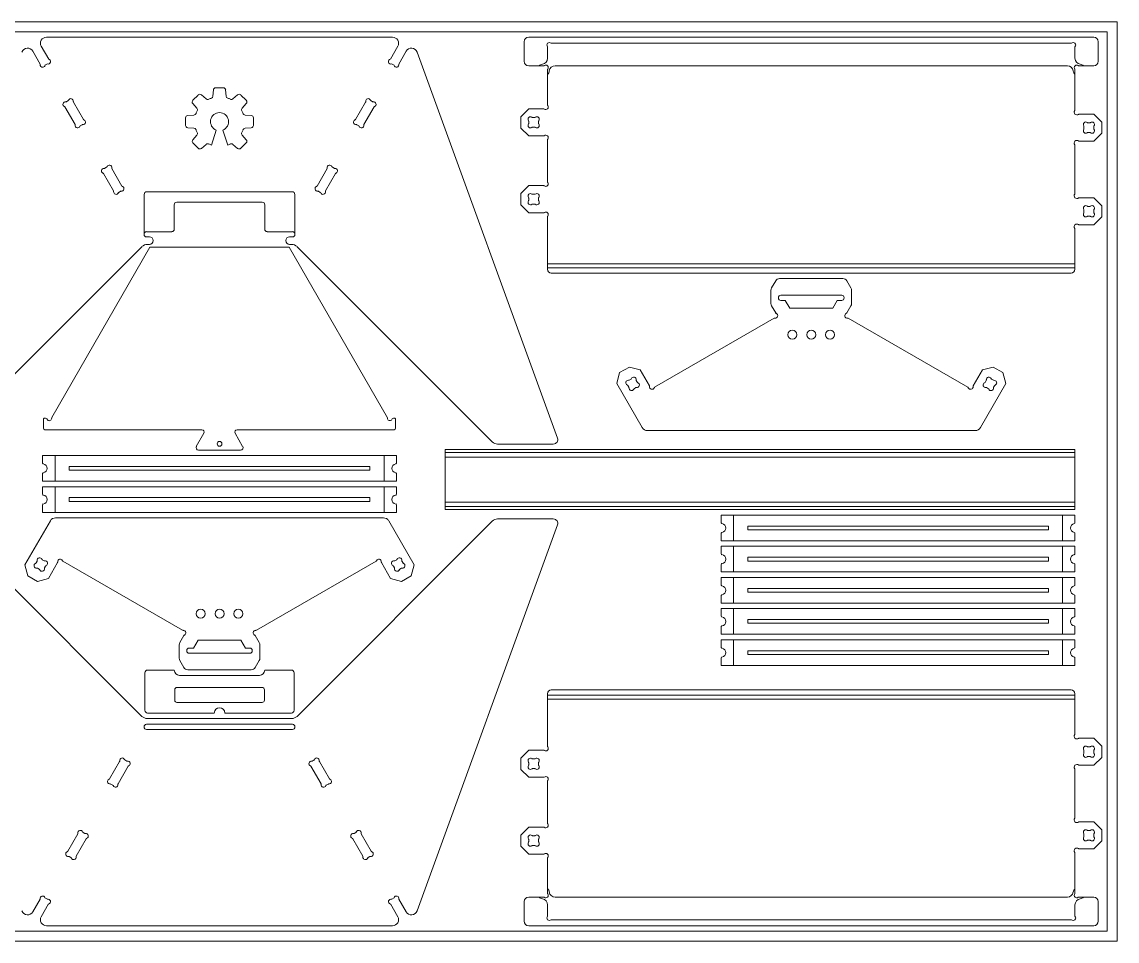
# Paper-space layout 'profile_outside' of a CAD drawing. Header units: millimetres. Extents: x -3 to 2437, y -2 to 1218.
# Drawn here: x 983 to 2437, y -2 to 1218 of the extents above; entities that cross this region are included whole.
import ezdxf

# ---------------------------------------------------------------- set-up
doc = ezdxf.new("R2010")
doc.units = ezdxf.units.MM

psp = doc.layouts.new('profile_outside')

# ---------------------------------------------------------------- linework, layer by layer
at = {"color": 7, "linetype": 'Continuous', "lineweight": 15}
for p, q in [((2436.7, 1218.3), (-3.3, 1218.3)), ((2436.7, -1.7), (2436.7, 1218.3)), ((2423.7, 1205.3), (9.7, 1205.3)), ((1475.1, 1198), (1015.8, 1198)), ((1649.8, 1192), (1649.8, 1166)), ((2405.8, 1198), (1655.8, 1198)), ((2411.8, 1166), (2411.8, 1192)), ((2423.7, 11.3), (2423.7, 1205.3)), ((1007.5, 1162.4), (997.7, 1179.5)), ((1008.9, 1186), (1018.8, 1168.9)), ((1472.2, 1168.9), (1482, 1186)), ((1493.3, 1179.5), (1483.4, 1162.4)), ((1694.2, 666), (1507.7, 1178.2)), ((1680.8, 1185.3), (1680.8, 1170.1)), ((2376.2, 1190), (1685.5, 1190)), ((2380.8, 1170.1), (2380.8, 1185.3)), ((1017.1, 1162.6), (1013.8, 1160.7)), ((1477.1, 1160.7), (1473.9, 1162.6)), ((1655.8, 1160), (1669.5, 1160)), ((1675.8, 1160), (1669.5, 1160)), ((1680.8, 1148.7), (1680.8, 1154.9)), ((1680.8, 1148.7), (1680.8, 1108.1)), ((1691, 1160), (2370.7, 1160)), ((2380.8, 1154.9), (2380.8, 1148.7)), ((2380.8, 1101.8), (2380.8, 1148.7)), ((2392.2, 1160), (2385.9, 1160)), ((2392.2, 1160), (2405.8, 1160)), ((1217.2, 1121.3), (1210.1, 1114.3)), ((1227.6, 1116.2), (1221.5, 1121.5)), ((1237.3, 1128), (1236.7, 1119.9)), ((1250.5, 1131), (1240.5, 1131)), ((1254.2, 1119.9), (1253.6, 1128)), ((1269.4, 1121.5), (1263.3, 1116.2)), ((1280.8, 1114.3), (1273.8, 1121.3)), ((1040.4, 1105.5), (1053.8, 1082.2)), ((1044.7, 1113.8), (1042.2, 1112.4)), ((1065, 1088.7), (1051.6, 1112)), ((1210, 1109.9), (1215.3, 1103.8)), ((1275.6, 1103.8), (1281, 1109.9)), ((1439.3, 1112), (1425.9, 1088.7)), ((1437.2, 1082.2), (1450.6, 1105.5)), ((1448.7, 1112.4), (1446.3, 1113.8)), ((1200.5, 1091), (1200.5, 1081)), ((1211.5, 1094.7), (1203.4, 1094.1)), ((1287.5, 1094.1), (1279.4, 1094.7)), ((1290.5, 1081), (1290.5, 1091)), ((1655.8, 1103), (1645.3, 1092.4)), ((1645.3, 1092.4), (1645.3, 1077.5)), ((1675.8, 1103), (1655.8, 1103)), ((1663.8, 1091.5), (1660.9, 1091.5)), ((2405.8, 1096), (2386.7, 1096)), ((2416.4, 1085.4), (2405.8, 1096)), ((1060.7, 1080.4), (1063.2, 1081.8)), ((1203.4, 1077.8), (1211.5, 1077.2)), ((1279.4, 1077.2), (1287.5, 1077.8)), ((1427.8, 1081.8), (1430.2, 1080.4)), ((1645.3, 1077.5), (1655.8, 1067)), ((1655.8, 1086.4), (1655.8, 1083.6)), ((1660.9, 1078.5), (1663.8, 1078.5)), ((1668.8, 1083.6), (1668.8, 1086.4)), ((2392.8, 1079.4), (2392.8, 1076.6)), ((2400.8, 1084.5), (2397.9, 1084.5)), ((2405.8, 1076.6), (2405.8, 1079.4)), ((2416.4, 1070.5), (2416.4, 1085.4)), ((1215.3, 1068.2), (1210, 1062)), ((1234.7, 1054.8), (1241.2, 1074.8)), ((1249.8, 1074.8), (1256.3, 1054.8)), ((1281, 1062), (1275.6, 1068.2)), ((1655.8, 1067), (1675.8, 1067)), ((1680.8, 1061.9), (1680.8, 1006.1)), ((2397.9, 1071.5), (2400.8, 1071.5)), ((2405.8, 1060), (2416.4, 1070.5)), ((1210.1, 1057.7), (1217.2, 1050.6)), ((1221.5, 1050.5), (1227.6, 1055.8)), ((1263.3, 1055.8), (1269.4, 1050.5)), ((1273.8, 1050.6), (1280.8, 1057.7)), ((2380.8, 990.8), (2380.8, 1054.1)), ((2386.7, 1060), (2405.8, 1060)), ((1095.7, 1025.5), (1093.2, 1024.1)), ((1116, 1000.4), (1102.6, 1023.6)), ((1388.3, 1023.6), (1374.9, 1000.4)), ((1397.7, 1024.1), (1395.3, 1025.5)), ((1091.4, 1017.1), (1104.8, 993.9)), ((1386.2, 993.9), (1399.6, 1017.1)), ((1111.7, 992.1), (1114.2, 993.5)), ((1145.5, 936.3), (1145.5, 989.3)), ((1341.8, 993), (1149.1, 993)), ((1345.5, 989.3), (1345.5, 936.3)), ((1376.8, 993.5), (1379.2, 992.1)), ((1655.8, 1001), (1645.3, 990.4)), ((1645.3, 990.4), (1645.3, 975.5)), ((1675.8, 1001), (1655.8, 1001)), ((1663.8, 989.5), (1660.9, 989.5)), ((1185.5, 975.7), (1185.5, 943.2)), ((1302.2, 979), (1188.7, 979)), ((1305.5, 943.2), (1305.5, 975.7)), ((1645.3, 975.5), (1655.8, 965)), ((1655.8, 984.4), (1655.8, 981.6)), ((1660.9, 976.5), (1663.8, 976.5)), ((1668.8, 981.6), (1668.8, 984.4)), ((2405.8, 985), (2386.7, 985)), ((2416.4, 974.4), (2405.8, 985)), ((2416.4, 959.5), (2416.4, 974.4)), ((1655.8, 965), (1675.8, 965)), ((1680.8, 959.9), (1680.8, 897.3)), ((2392.8, 968.4), (2392.8, 965.6)), ((2400.8, 973.5), (2397.9, 973.5)), ((2397.9, 960.5), (2400.8, 960.5)), ((2405.8, 965.6), (2405.8, 968.4)), ((2405.8, 949), (2416.4, 959.5)), ((2386.7, 949), (2405.8, 949)), ((1182.2, 939.9), (1148.7, 939.9)), ((1152.4, 933), (1148.7, 933)), ((1342.2, 939.9), (1308.7, 939.9)), ((1342.2, 933), (1338.5, 933)), ((2380.8, 897.3), (2380.8, 943.1)), ((883.4, 660.9), (1142.5, 920)), ((1022.9, 693.4), (1153.2, 919.2)), ((1149.6, 923), (1152.4, 923)), ((1153.2, 919.2), (1337.7, 919.2)), ((1337.7, 919.2), (1468.3, 693)), ((1338.5, 923), (1341.3, 923)), ((1348.4, 920), (1607.5, 660.9)), ((2380.8, 897.3), (1680.8, 897.3)), ((1680.8, 897.3), (1680.8, 892)), ((1680.8, 892), (1680.8, 890)), ((2380.8, 892), (1680.8, 892)), ((2380.8, 897.3), (2380.8, 892)), ((2380.8, 890), (2380.8, 892)), ((1685.8, 885), (2375.8, 885)), ((1983.6, 874.6), (1978.1, 865.2)), ((2072.9, 877.6), (1988.8, 877.6)), ((2083.5, 865.2), (2078.1, 874.6)), ((1977.3, 862.2), (1977.3, 844.5)), ((2084.3, 844.5), (2084.3, 862.2)), ((1987.3, 852.4), (1987.3, 851.9)), ((2071.2, 855.5), (1990.5, 855.5)), ((1990.5, 848.7), (1996.3, 848.7)), ((1996.3, 848.7), (2002.4, 838.2)), ((2059.3, 838.2), (2065.3, 848.7)), ((2065.3, 848.7), (2071.2, 848.7)), ((2074.3, 851.9), (2074.3, 852.4)), ((1978.1, 841.5), (1983.6, 832)), ((2002.4, 838.2), (2059.3, 838.2)), ((2078.1, 832), (2083.5, 841.5)), ((1981.7, 825.1), (1822.9, 733.4)), ((2238.7, 733.4), (2079.9, 825.1)), ((1789.4, 760.2), (1776.5, 752.8)), ((1803.8, 756.4), (1789.4, 760.2)), ((1816, 735.3), (1803.8, 756.4)), ((2257.9, 756.4), (2245.7, 735.3)), ((2272.3, 760.2), (2257.9, 756.4)), ((2285.2, 752.8), (2272.3, 760.2)), ((1776.5, 752.8), (1772.6, 738.4)), ((1791.7, 744.2), (1789.2, 742.8)), ((1800, 739.9), (1798.6, 742.3)), ((2263.1, 742.3), (2261.6, 739.9)), ((2272.5, 742.8), (2270, 744.2)), ((2289.1, 738.4), (2285.2, 752.8)), ((1772.6, 738.4), (1806.4, 679.9)), ((1787.4, 735.8), (1788.8, 733.4)), ((1795.7, 731.5), (1798.2, 733)), ((2255.3, 679.9), (2289.1, 738.4)), ((2263.5, 733), (2266, 731.5)), ((2272.9, 733.4), (2274.3, 735.8)), ((1011.7, 679.1), (1011.7, 690.6)), ((1014.7, 692.4), (1016.1, 691.6)), ((1474.4, 691.4), (1476.2, 692.4)), ((1479.2, 690.6), (1479.2, 679.1)), ((1222.1, 677.1), (1013.7, 677.1)), ((1214.7, 654.9), (1224.8, 672.3)), ((1266.1, 672.3), (1276.2, 654.9)), ((1477.2, 677.1), (1268.9, 677.1)), ((1813.3, 675.9), (2248.4, 675.9)), ((1614.6, 658), (1688.5, 658)), ((1010.7, 632.7), (1010.7, 642.8)), ((1010.7, 642.8), (1027.2, 642.8)), ((1027.2, 608.8), (1027.2, 642.8)), ((1463.8, 642.8), (1027.2, 642.8)), ((1273.5, 650.1), (1217.5, 650.1)), ((1463.8, 608.8), (1463.8, 642.8)), ((1480.2, 642.8), (1463.8, 642.8)), ((1480.2, 632.7), (1480.2, 642.8)), ((1544.8, 650.6), (2380.8, 650.6)), ((1544.8, 646.6), (1544.8, 650.6)), ((1544.8, 646.6), (2380.8, 646.6)), ((1544.8, 640.8), (1544.8, 646.6)), ((1544.8, 640.8), (2380.8, 640.8)), ((1544.8, 640.8), (1544.8, 580.8)), ((2380.8, 646.6), (2380.8, 650.6)), ((2380.8, 640.8), (2380.8, 646.6)), ((2380.8, 580.8), (2380.8, 640.8)), ((1045.9, 623.3), (1045.9, 628.3)), ((1445.1, 628.3), (1045.9, 628.3)), ((1445.1, 623.3), (1445.1, 628.3)), ((1010.7, 608.8), (1010.7, 618.8)), ((1045.9, 623.3), (1445.1, 623.3)), ((1480.2, 608.8), (1480.2, 618.8)), ((1027.2, 608.8), (1010.7, 608.8)), ((1010.7, 591.3), (1010.7, 601.4)), ((1010.7, 601.4), (1027.2, 601.4)), ((1027.2, 608.8), (1463.8, 608.8)), ((1027.2, 567.4), (1027.2, 601.4)), ((1463.8, 601.4), (1027.2, 601.4)), ((1463.8, 608.8), (1480.2, 608.8)), ((1463.8, 567.4), (1463.8, 601.4)), ((1480.2, 601.4), (1463.8, 601.4)), ((1480.2, 591.3), (1480.2, 601.4)), ((1045.9, 581.9), (1045.9, 586.9)), ((1445.1, 586.9), (1045.9, 586.9)), ((1045.9, 581.9), (1445.1, 581.9)), ((1445.1, 581.9), (1445.1, 586.9)), ((1010.7, 567.4), (1010.7, 577.5)), ((1027.2, 567.4), (1010.7, 567.4)), ((1027.2, 567.4), (1463.8, 567.4)), ((1463.8, 567.4), (1480.2, 567.4)), ((1480.2, 567.4), (1480.2, 577.5)), ((1544.8, 580.8), (2380.8, 580.8)), ((1544.8, 575), (1544.8, 580.8)), ((1544.8, 575), (2380.8, 575)), ((1544.8, 571), (1544.8, 575)), ((1544.8, 571), (2380.8, 571)), ((2380.8, 575), (2380.8, 580.8)), ((2380.8, 571), (2380.8, 575)), ((1142.5, 296.6), (883.4, 555.7)), ((1021, 556.1), (987.3, 497.6)), ((1463, 560.1), (1027.9, 560.1)), ((1607.5, 555.7), (1348.4, 296.6)), ((1503.7, 497.6), (1470, 556.1)), ((1688.5, 558.7), (1614.6, 558.7)), ((1911.4, 553.6), (1911.4, 563.6)), ((1911.4, 563.6), (1927.8, 563.6)), ((1927.8, 529.6), (1927.8, 563.6)), ((2364.4, 563.6), (1927.8, 563.6)), ((2364.4, 529.6), (2364.4, 563.6)), ((2380.8, 563.6), (2364.4, 563.6)), ((2380.8, 553.6), (2380.8, 563.6)), ((1507.7, 38.4), (1694.2, 550.6)), ((1911.4, 529.6), (1911.4, 539.7)), ((1946.5, 544.1), (1946.5, 549.1)), ((2345.7, 549.1), (1946.5, 549.1)), ((1946.5, 544.1), (2345.7, 544.1)), ((2345.7, 544.1), (2345.7, 549.1)), ((2380.8, 529.6), (2380.8, 539.7)), ((1927.8, 529.6), (1911.4, 529.6)), ((1927.8, 529.6), (2364.4, 529.6)), ((2364.4, 529.6), (2380.8, 529.6)), ((1911.4, 512.2), (1911.4, 522.3)), ((1911.4, 522.3), (1927.8, 522.3)), ((1927.8, 488.3), (1927.8, 522.3)), ((2364.4, 522.3), (1927.8, 522.3)), ((2364.4, 488.3), (2364.4, 522.3)), ((2380.8, 522.3), (2364.4, 522.3)), ((2380.8, 512.2), (2380.8, 522.3)), ((987.3, 497.6), (991.1, 483.2)), ((1003.4, 502.6), (1002, 500.2)), ((1012.8, 503.1), (1010.3, 504.5)), ((1013.2, 493.7), (1014.7, 496.1)), ((1018.4, 479.6), (1030.6, 500.7)), ((1037.6, 502.6), (1196.4, 410.9)), ((1294.6, 410.9), (1453.4, 502.6)), ((1460.3, 500.7), (1472.5, 479.6)), ((1476.3, 496.1), (1477.7, 493.7)), ((1480.6, 504.5), (1478.1, 503.1)), ((1489, 500.2), (1487.5, 502.6)), ((1499.8, 483.2), (1503.7, 497.6)), ((1911.4, 488.3), (1911.4, 498.3)), ((1946.5, 502.8), (1946.5, 507.8)), ((2345.7, 507.8), (1946.5, 507.8)), ((1946.5, 502.8), (2345.7, 502.8)), ((2345.7, 502.8), (2345.7, 507.8)), ((2380.8, 488.3), (2380.8, 498.3)), ((991.1, 483.2), (1004, 475.8)), ((1003.8, 493.2), (1006.3, 491.8)), ((1484.6, 491.8), (1487.1, 493.2)), ((1486.9, 475.8), (1499.8, 483.2)), ((1927.8, 488.3), (1911.4, 488.3)), ((1911.4, 470.9), (1911.4, 480.9)), ((1911.4, 480.9), (1927.8, 480.9)), ((1927.8, 488.3), (2364.4, 488.3)), ((1927.8, 446.9), (1927.8, 480.9)), ((2364.4, 480.9), (1927.8, 480.9)), ((2364.4, 488.3), (2380.8, 488.3)), ((2364.4, 446.9), (2364.4, 480.9)), ((2380.8, 480.9), (2364.4, 480.9)), ((2380.8, 470.9), (2380.8, 480.9)), ((1004, 475.8), (1018.4, 479.6)), ((1472.5, 479.6), (1486.9, 475.8)), ((1946.5, 461.4), (1946.5, 466.4)), ((2345.7, 466.4), (1946.5, 466.4)), ((2345.7, 461.4), (2345.7, 466.4)), ((1911.4, 446.9), (1911.4, 457)), ((1946.5, 461.4), (2345.7, 461.4)), ((2380.8, 446.9), (2380.8, 457)), ((1927.8, 446.9), (1911.4, 446.9)), ((1911.4, 429.5), (1911.4, 439.6)), ((1911.4, 439.6), (1927.8, 439.6)), ((1927.8, 446.9), (2364.4, 446.9)), ((1927.8, 405.6), (1927.8, 439.6)), ((2364.4, 439.6), (1927.8, 439.6)), ((2364.4, 446.9), (2380.8, 446.9)), ((2364.4, 405.6), (2364.4, 439.6)), ((2380.8, 439.6), (2364.4, 439.6)), ((2380.8, 429.5), (2380.8, 439.6)), ((1946.5, 420.1), (1946.5, 425.1)), ((2345.7, 425.1), (1946.5, 425.1)), ((2345.7, 420.1), (2345.7, 425.1)), ((1911.4, 405.6), (1911.4, 415.7)), ((1946.5, 420.1), (2345.7, 420.1)), ((2380.8, 405.6), (2380.8, 415.7)), ((1198.2, 404), (1192.8, 394.5)), ((1217, 397.8), (1211, 387.3)), ((1273.9, 397.8), (1217, 397.8)), ((1280, 387.3), (1273.9, 397.8)), ((1298.2, 394.5), (1292.7, 404)), ((1927.8, 405.6), (1911.4, 405.6)), ((1911.4, 388.2), (1911.4, 398.2)), ((1911.4, 398.2), (1927.8, 398.2)), ((1927.8, 405.6), (2364.4, 405.6)), ((1927.8, 364.2), (1927.8, 398.2)), ((2364.4, 398.2), (1927.8, 398.2)), ((2364.4, 405.6), (2380.8, 405.6)), ((2364.4, 364.2), (2364.4, 398.2)), ((2380.8, 398.2), (2364.4, 398.2)), ((2380.8, 388.2), (2380.8, 398.2)), ((1192, 391.5), (1192, 373.8)), ((1202, 384.1), (1202, 383.6)), ((1211, 387.3), (1205.1, 387.3)), ((1205.1, 380.5), (1285.8, 380.5)), ((1285.8, 387.3), (1280, 387.3)), ((1289, 383.6), (1289, 384.1)), ((1299, 373.8), (1299, 391.5)), ((1946.5, 378.7), (1946.5, 383.7)), ((2345.7, 383.7), (1946.5, 383.7)), ((1946.5, 378.7), (2345.7, 378.7)), ((2345.7, 378.7), (2345.7, 383.7)), ((1192.8, 370.8), (1198.2, 361.4)), ((1292.7, 361.4), (1298.2, 370.8)), ((1911.4, 364.2), (1911.4, 374.3)), ((1927.8, 364.2), (1911.4, 364.2)), ((1927.8, 364.2), (2364.4, 364.2)), ((2364.4, 364.2), (2380.8, 364.2)), ((2380.8, 364.2), (2380.8, 374.3)), ((1146.5, 354.4), (1146.5, 304.7)), ((1185.5, 358), (1150.1, 358)), ((1298.5, 351), (1192.5, 351)), ((1203.4, 358.4), (1287.5, 358.4)), ((1305.5, 358), (1340.8, 358)), ((1344.5, 354.4), (1344.5, 304.7)), ((1189, 335), (1302, 335)), ((1186, 318), (1186, 332)), ((1305, 318), (1305, 332)), ((1680.8, 324.7), (1680.8, 326.7)), ((2380.8, 324.7), (1680.8, 324.7)), ((1680.8, 319.3), (1680.8, 324.7)), ((1685.8, 331.7), (2375.8, 331.7)), ((2380.8, 326.7), (2380.8, 324.7)), ((2380.8, 319.3), (2380.8, 324.7)), ((1302, 315), (1189, 315)), ((1680.8, 256.8), (1680.8, 319.3)), ((2380.8, 319.3), (1680.8, 319.3)), ((2380.8, 319.3), (2380.8, 273.5)), ((1341.3, 293.7), (1149.6, 293.7)), ((1150.1, 301), (1238.5, 301)), ((1340.8, 301), (1252.5, 301)), ((1145.5, 282.8), (1145.5, 282.5)), ((1148.7, 286.1), (1342.2, 286.1)), ((1342.2, 279.3), (1148.7, 279.3)), ((1345.5, 282.8), (1345.5, 282.5)), ((2386.7, 267.7), (2405.8, 267.7)), ((2405.8, 267.7), (2416.4, 257.1)), ((1645.3, 241.1), (1655.8, 251.7)), ((1655.8, 251.7), (1675.8, 251.7)), ((2392.8, 248.3), (2392.8, 251.1)), ((2397.9, 256.2), (2400.8, 256.2)), ((2405.8, 251.1), (2405.8, 248.3)), ((2416.4, 257.1), (2416.4, 242.2)), ((1112.9, 236.8), (1099.5, 213.6)), ((1122.3, 237.3), (1119.9, 238.7)), ((1371.1, 238.7), (1368.6, 237.3)), ((1391.4, 213.6), (1378, 236.8)), ((1645.3, 226.2), (1645.3, 241.1)), ((1655.8, 232.3), (1655.8, 235.1)), ((1660.9, 240.2), (1663.8, 240.2)), ((1668.8, 235.1), (1668.8, 232.3)), ((2400.8, 243.2), (2397.9, 243.2)), ((2416.4, 242.2), (2405.8, 231.7)), ((1110.8, 207.1), (1124.2, 230.3)), ((1366.7, 230.3), (1380.2, 207.1)), ((1655.8, 215.7), (1645.3, 226.2)), ((1663.8, 227.2), (1660.9, 227.2)), ((2380.8, 225.8), (2380.8, 162.5)), ((2405.8, 231.7), (2386.7, 231.7)), ((1101.4, 206.7), (1103.8, 205.2)), ((1387.1, 205.2), (1389.6, 206.7)), ((1675.8, 215.7), (1655.8, 215.7)), ((1680.8, 154.8), (1680.8, 210.6)), ((1645.3, 139.1), (1655.8, 149.7)), ((1655.8, 149.7), (1675.8, 149.7)), ((2386.7, 156.7), (2405.8, 156.7)), ((2405.8, 156.7), (2416.4, 146.1)), ((2416.4, 146.1), (2416.4, 131.2)), ((1057.4, 140.7), (1044, 117.5)), ((1055.3, 111), (1068.7, 134.2)), ((1066.8, 141.2), (1064.4, 142.6)), ((1422.2, 134.2), (1435.7, 111)), ((1426.6, 142.6), (1424.1, 141.2)), ((1446.9, 117.5), (1433.5, 140.7)), ((1645.3, 124.2), (1645.3, 139.1)), ((1655.8, 130.3), (1655.8, 133.1)), ((1660.9, 138.2), (1663.8, 138.2)), ((1668.8, 133.1), (1668.8, 130.3)), ((2392.8, 137.3), (2392.8, 140.1)), ((2397.9, 145.2), (2400.8, 145.2)), ((2400.8, 132.2), (2397.9, 132.2)), ((2405.8, 140.1), (2405.8, 137.3)), ((2416.4, 131.2), (2405.8, 120.7)), ((1655.8, 113.7), (1645.3, 124.2)), ((1663.8, 125.2), (1660.9, 125.2)), ((2405.8, 120.7), (2386.7, 120.7)), ((1045.9, 110.5), (1048.3, 109.1)), ((1442.6, 109.1), (1445.1, 110.5)), ((1675.8, 113.7), (1655.8, 113.7)), ((1680.8, 68), (1680.8, 108.6)), ((2380.8, 114.8), (2380.8, 68)), ((1680.8, 68), (1680.8, 61.8)), ((2380.8, 61.8), (2380.8, 68)), ((997.7, 37.2), (1007.4, 54.1)), ((1018.7, 47.6), (1008.9, 30.7)), ((1013.7, 55.8), (1017, 53.9)), ((1482, 30.7), (1472.3, 47.6)), ((1474, 53.9), (1477.2, 55.8)), ((1483.5, 54.1), (1493.3, 37.2)), ((1649.8, 24.7), (1649.8, 50.7)), ((1655.8, 56.7), (1669.5, 56.7)), ((1675.8, 56.7), (1669.5, 56.7)), ((1680.8, 31.3), (1680.8, 46.5)), ((1691, 56.7), (2370.7, 56.7)), ((2380.8, 46.5), (2380.8, 31.3)), ((2392.2, 56.7), (2385.9, 56.7)), ((2392.2, 56.7), (2405.8, 56.7)), ((2411.8, 50.7), (2411.8, 24.7)), ((1015.8, 18.7), (1475.1, 18.7)), ((2405.8, 18.7), (1655.8, 18.7)), ((2376.2, 26.7), (1685.5, 26.7)), ((9.7, 11.3), (2423.7, 11.3)), ((-3.3, -1.7), (2436.7, -1.7))]:
    psp.add_line(p, q, dxfattribs=at)
for centre, radius in [((2005.8, 803.2), 6), ((2030.8, 803.2), 6), ((2055.8, 803.2), 6), ((1245.5, 658.3), 3.17), ((1220.5, 432.8), 6), ((1245.5, 432.8), 6), ((1270.5, 432.8), 6)]:
    psp.add_circle(centre, radius, dxfattribs=at)
for centre, radius, start, end in [((1015.8, 1190), 8, 90, 210), ((1475.1, 1190), 8, 330, 90), ((1655.8, 1192), 6, 90, 180), ((2405.8, 1192), 6, 0, 90), ((990.7, 1175.5), 8, 30, 160), ((1500.2, 1175.5), 8, 20, 150), ((1683.2, 1187.7), 3.28, 45, 225), ((2378.5, 1187.7), 3.28, 315, 135), ((1017.9, 1165.7), 3.28, 255, 75), ((1473, 1165.7), 3.28, 105, 285), ((1655.8, 1166), 6, 180, 270), ((1672.8, 1170.1), 8, 278.4211, 0), ((2388.8, 1170.1), 8, 180, 261.5789), ((2405.8, 1166), 6, 270, 0), ((1010.7, 1161.5), 3.28, 165, 345), ((1480.3, 1161.5), 3.28, 195, 15), ((1675.2, 1154.3), 8, 98.4211, 135), ((1675.8, 1161.2), 1.2, 270, 308.2194), ((1678.5, 1157.7), 3.28, 321.7806, 128.2194), ((1682, 1154.9), 1.2, 141.7806, 180), ((1675.2, 1154.3), 8, 315, 351.5789), ((1691, 1152), 8, 90, 171.5789), ((2370.7, 1152), 8, 8.4211, 90), ((2386.5, 1154.3), 8, 188.4211, 225), ((2383.2, 1157.7), 3.28, 51.7806, 218.2194), ((2379.6, 1154.9), 1.2, 0, 38.2194), ((2385.9, 1161.2), 1.2, 231.7806, 270), ((2386.5, 1154.3), 8, 45, 81.5789), ((1219.4, 1119.1), 3.18, 49, 135), ((1233.6, 1120.1), 3.18, 289.2078, 356), ((1240.5, 1127.8), 3.18, 90, 176), ((1250.5, 1127.8), 3.18, 4, 90), ((1257.4, 1120.1), 3.17, 184, 250.7922), ((1271.5, 1119.1), 3.18, 45, 131), ((1041, 1109), 3.28, 81.7806, 248.2194), ((1039.3, 1104.9), 1.2, 30, 68.2194), ((1041.6, 1113.5), 1.2, 261.7806, 300), ((1044.1, 1114.9), 1.2, 300, 338.2194), ((1048.2, 1113.2), 3.28, 351.7806, 158.2194), ((1052.7, 1112.6), 1.2, 171.7806, 210), ((1212.4, 1112), 3.18, 135, 221), ((1229.7, 1118.5), 3.17, 229, 295.7922), ((1245.5, 1086), 33, 109.2078, 115.7922), ((1245.5, 1086), 33, 64.2078, 70.7922), ((1261.2, 1118.5), 3.17, 244.2078, 311), ((1278.6, 1112), 3.17, 319, 45), ((1438.3, 1112.6), 1.2, 330, 8.2194), ((1442.7, 1113.2), 3.28, 21.7806, 188.2194), ((1446.9, 1114.9), 1.2, 201.7806, 240), ((1449.3, 1113.5), 1.2, 240, 278.2194), ((1449.9, 1109), 3.28, 291.7806, 98.2194), ((1451.6, 1104.9), 1.2, 111.7806, 150), ((1678.5, 1105.3), 3.28, 231.7806, 38.2194), ((1682, 1108.1), 1.2, 180, 218.2194), ((1203.6, 1091), 3.17, 94, 180), ((1211.3, 1097.9), 3.17, 274, 340.7922), ((1245.5, 1086), 33, 154.2078, 160.7922), ((1212.9, 1101.7), 3.18, 334.2078, 41), ((1245.5, 1086), 12, 290.9596, 249.0404), ((1278, 1101.7), 3.18, 139, 205.7922), ((1245.5, 1086), 33, 19.2078, 25.7922), ((1279.6, 1097.9), 3.17, 199.2078, 266), ((1287.3, 1091), 3.17, 0, 86), ((1658.2, 1089.2), 3.28, 51.7806, 218.2194), ((1660.9, 1092.7), 1.2, 231.7806, 270), ((1663.8, 1092.7), 1.2, 270, 308.2194), ((1666.5, 1089.2), 3.28, 321.7806, 128.2194), ((1675.8, 1101.8), 1.2, 51.7806, 90), ((2383.4, 1098.6), 3.68, 143.4561, 306.5439), ((2379, 1101.8), 1.8, 323.4561, 0), ((2386.7, 1094.2), 1.8, 90, 126.5439), ((1052.7, 1081.6), 1.2, 351.7806, 30), ((1057.2, 1081), 3.28, 171.7806, 338.2194), ((1061.3, 1079.3), 1.2, 120, 158.2194), ((1063.8, 1080.8), 1.2, 81.7806, 120), ((1064.4, 1085.2), 3.28, 261.7806, 68.2194), ((1066.1, 1089.3), 1.2, 210, 248.2194), ((1203.6, 1081), 3.17, 180, 266), ((1211.3, 1074.1), 3.18, 19.2078, 86), ((1279.6, 1074.1), 3.17, 94, 160.7922), ((1287.3, 1081), 3.17, 274, 0), ((1426.5, 1085.2), 3.28, 111.7806, 278.2194), ((1424.9, 1089.3), 1.2, 291.7806, 330), ((1427.2, 1080.8), 1.2, 60, 98.2194), ((1429.6, 1079.3), 1.2, 21.7806, 60), ((1433.8, 1081), 3.28, 201.7806, 8.2194), ((1438.2, 1081.6), 1.2, 150, 188.2194), ((1658.2, 1080.8), 3.27, 141.7806, 308.2194), ((1654.6, 1086.4), 1.2, 0, 38.2194), ((1654.6, 1083.6), 1.2, 321.7806, 0), ((1660.9, 1077.3), 1.2, 90, 128.2194), ((1663.8, 1077.3), 1.2, 51.7806, 90), ((1666.5, 1080.8), 3.28, 231.7806, 38.2194), ((1670, 1086.4), 1.2, 141.7806, 180), ((1670, 1083.6), 1.2, 180, 218.2194), ((2395.2, 1082.2), 3.28, 51.7806, 218.2194), ((2395.2, 1073.8), 3.28, 141.7806, 308.2194), ((2391.6, 1079.4), 1.2, 0, 38.2194), ((2391.6, 1076.6), 1.2, 321.7806, 0), ((2397.9, 1085.7), 1.2, 231.7806, 270), ((2400.8, 1085.7), 1.2, 270, 308.2194), ((2403.5, 1082.2), 3.27, 321.7806, 128.2194), ((2403.5, 1073.8), 3.27, 231.7806, 38.2194), ((2407, 1079.4), 1.2, 141.7806, 180), ((2407, 1076.6), 1.2, 180, 218.2194), ((1212.4, 1059.9), 3.17, 139, 225), ((1245.5, 1086), 33, 199.2078, 205.7922), ((1212.9, 1070.2), 3.18, 319, 25.7922), ((1278, 1070.2), 3.18, 154.2078, 221), ((1245.5, 1086), 33, 334.2078, 340.7922), ((1278.6, 1059.9), 3.18, 315, 41), ((1675.8, 1068.2), 1.2, 270, 308.2194), ((1678.5, 1064.7), 3.27, 321.7806, 128.2194), ((1682, 1061.9), 1.2, 141.7806, 180), ((2397.9, 1070.3), 1.2, 90, 128.2194), ((2400.8, 1070.3), 1.2, 51.7806, 90), ((1219.4, 1052.9), 3.18, 225, 311), ((1229.7, 1053.4), 3.17, 64.2078, 131), ((1245.5, 1086), 33, 244.2078, 250.9242), ((1245.5, 1086), 33, 289.0758, 295.7922), ((1261.2, 1053.4), 3.17, 49, 115.7922), ((1271.5, 1052.9), 3.18, 229, 315), ((2383.4, 1057.4), 3.68, 53.4561, 216.5439), ((2379, 1054.1), 1.8, 0, 36.5439), ((2386.7, 1061.8), 1.8, 233.4561, 270), ((1092, 1020.7), 3.28, 81.7806, 248.2194), ((1090.3, 1016.5), 1.2, 30, 68.2194), ((1092.6, 1025.1), 1.2, 261.7806, 300), ((1095.1, 1026.6), 1.2, 300, 338.2194), ((1099.2, 1024.9), 3.28, 351.7806, 158.2194), ((1103.7, 1024.2), 1.2, 171.7806, 210), ((1387.3, 1024.2), 1.2, 330, 8.2194), ((1391.7, 1024.9), 3.28, 21.7806, 188.2194), ((1395.9, 1026.6), 1.2, 201.7806, 240), ((1398.3, 1025.1), 1.2, 240, 278.2194), ((1398.9, 1020.7), 3.28, 291.7806, 98.2194), ((1400.6, 1016.5), 1.2, 111.7806, 150), ((1678.5, 1003.3), 3.27, 231.7806, 38.2194), ((1682, 1006.1), 1.2, 180, 218.2194), ((1103.7, 993.3), 1.2, 351.7806, 30), ((1108.2, 992.7), 3.28, 171.7806, 338.2194), ((1112.3, 991), 1.2, 120, 158.2194), ((1114.8, 992.4), 1.2, 81.7806, 120), ((1115.4, 996.9), 3.28, 261.7806, 68.2194), ((1117.1, 1001), 1.2, 210, 248.2194), ((1149.1, 989.3), 3.68, 90, 180), ((1341.8, 989.3), 3.68, 0, 90), ((1375.5, 996.9), 3.28, 111.7806, 278.2194), ((1373.9, 1001), 1.2, 291.7806, 330), ((1376.2, 992.4), 1.2, 60, 98.2194), ((1378.6, 991), 1.2, 21.7806, 60), ((1382.8, 992.7), 3.28, 201.7806, 8.2194), ((1387.2, 993.3), 1.2, 150, 188.2194), ((1658.2, 987.2), 3.28, 51.7806, 218.2194), ((1660.9, 990.7), 1.2, 231.7806, 270), ((1663.8, 990.7), 1.2, 270, 308.2194), ((1666.5, 987.2), 3.28, 321.7806, 128.2194), ((1675.8, 999.8), 1.2, 51.7806, 90), ((2383.4, 987.6), 3.68, 143.4561, 306.5439), ((2379, 990.8), 1.8, 323.4561, 0), ((1188.7, 975.7), 3.28, 90, 180), ((1302.2, 975.7), 3.28, 0, 90), ((1658.2, 978.8), 3.27, 141.7806, 308.2194), ((1654.6, 984.4), 1.2, 0, 38.2194), ((1654.6, 981.6), 1.2, 321.7806, 0), ((1660.9, 975.3), 1.2, 90, 128.2194), ((1663.8, 975.3), 1.2, 51.7806, 90), ((1666.5, 978.8), 3.28, 231.7806, 38.2194), ((1670, 984.4), 1.2, 141.7806, 180), ((1670, 981.6), 1.2, 180, 218.2194), ((2386.7, 983.2), 1.8, 90, 126.5439), ((2395.2, 971.2), 3.28, 51.7806, 218.2194), ((2403.5, 971.2), 3.27, 321.7806, 128.2194), ((1675.8, 966.2), 1.2, 270, 308.2194), ((1678.5, 962.7), 3.28, 321.7806, 128.2194), ((1682, 959.9), 1.2, 141.7806, 180), ((2395.2, 962.8), 3.28, 141.7806, 308.2194), ((2391.6, 968.4), 1.2, 0, 38.2194), ((2391.6, 965.6), 1.2, 321.7806, 0), ((2397.9, 974.7), 1.2, 231.7806, 270), ((2397.9, 959.3), 1.2, 90, 128.2194), ((2400.8, 974.7), 1.2, 270, 308.2194), ((2400.8, 959.3), 1.2, 51.7806, 90), ((2403.5, 962.8), 3.28, 231.7806, 38.2194), ((2407, 968.4), 1.2, 141.7806, 180), ((2407, 965.6), 1.2, 180, 218.2194), ((2383.4, 946.4), 3.68, 53.4561, 216.5439), ((2386.7, 950.8), 1.8, 233.4561, 270), ((1148.7, 936.7), 3.28, 90, 180), ((1148.7, 936.3), 3.28, 180, 270), ((1152.4, 928), 5, 270, 90), ((1182.2, 943.2), 3.28, 270, 0), ((1308.7, 943.2), 3.28, 180, 270), ((1338.5, 928), 5, 90, 270), ((1342.2, 936.7), 3.28, 0, 90), ((1342.2, 936.3), 3.28, 270, 0), ((2379, 943.1), 1.8, 0, 36.5439), ((1149.6, 913), 10, 90, 135), ((1341.3, 913), 10, 45, 90), ((1685.8, 890), 5, 180, 270), ((2375.8, 890), 5, 270, 0), ((1988.8, 871.6), 6, 90, 150), ((2072.9, 871.6), 6, 30, 90), ((1983.3, 862.2), 6, 150, 180), ((2078.3, 862.2), 6, 0, 30), ((1983.3, 844.5), 6, 180, 210), ((1990.5, 852.4), 3.18, 90, 180), ((1990.5, 851.9), 3.18, 180, 270), ((2071.2, 852.4), 3.17, 0, 90), ((2071.2, 851.9), 3.18, 270, 0), ((2078.3, 844.5), 6, 330, 0), ((1983, 828.5), 3.28, 261.7806, 68.2194), ((1984.6, 832.6), 1.2, 210, 248.2194), ((2078.7, 828.5), 3.28, 111.7806, 278.2194), ((2077, 832.6), 1.2, 291.7806, 330), ((1982.3, 824), 1.2, 81.7806, 120), ((2079.3, 824), 1.2, 60, 98.2194), ((1788, 739.4), 3.28, 81.7806, 248.2194), ((1788.6, 743.8), 1.2, 261.7806, 300), ((1791.1, 745.2), 1.2, 300, 338.2194), ((1795.2, 743.6), 3.28, 351.7806, 158.2194), ((1799.7, 742.9), 1.2, 171.7806, 210), ((2262, 742.9), 1.2, 330, 8.2194), ((2266.5, 743.6), 3.27, 21.7806, 188.2194), ((2270.6, 745.2), 1.2, 201.7806, 240), ((2273.1, 743.8), 1.2, 240, 278.2194), ((2273.7, 739.4), 3.28, 291.7806, 98.2194), ((1786.3, 735.2), 1.2, 30, 68.2194), ((1787.7, 732.8), 1.2, 351.7806, 30), ((1792.2, 732.2), 3.28, 171.7806, 338.2194), ((1796.3, 730.5), 1.2, 120, 158.2194), ((1798.8, 731.9), 1.2, 81.7806, 120), ((1799.4, 736.3), 3.28, 261.7806, 68.2194), ((1801.1, 740.5), 1.2, 210, 248.2194), ((1814.9, 734.7), 1.2, 351.7806, 30), ((1819.4, 734), 3.28, 171.7806, 338.2194), ((1823.5, 732.4), 1.2, 120, 158.2194), ((2238.1, 732.4), 1.2, 21.7806, 60), ((2242.3, 734), 3.28, 201.7806, 8.2194), ((2246.7, 734.7), 1.2, 150, 188.2194), ((2262.3, 736.3), 3.28, 111.7806, 278.2194), ((2260.6, 740.5), 1.2, 291.7806, 330), ((2262.9, 731.9), 1.2, 60, 98.2194), ((2265.4, 730.5), 1.2, 21.7806, 60), ((2269.5, 732.2), 3.28, 201.7806, 8.2194), ((2273.9, 732.8), 1.2, 150, 188.2194), ((2275.4, 735.2), 1.2, 111.7806, 150), ((1013.7, 690.6), 2, 60, 180), ((1015.5, 690.5), 1.2, 21.9472, 60), ((1019.6, 692.2), 3.18, 201.9472, 8.0528), ((1023.9, 692.8), 1.2, 150, 188.0528), ((1471.4, 692.2), 3.18, 165, 345), ((1477.2, 690.6), 2, 0, 120), ((1013.7, 679.1), 2, 180, 270), ((1222.1, 673.9), 3.18, 330, 90), ((1268.9, 673.9), 3.18, 90, 210), ((1477.2, 679.1), 2, 270, 0), ((1813.3, 683.9), 8, 210, 270), ((2248.4, 683.9), 8, 270, 330), ((1217.5, 653.3), 3.17, 150, 270), ((1273.5, 653.3), 3.17, 270, 30), ((1614.6, 668), 10, 225, 270), ((1688.5, 664), 6, 270, 20), ((1011.7, 632.7), 1, 180, 261.7868), ((1010.7, 625.8), 6, 278.2132, 81.7868), ((1480.2, 625.8), 6, 98.2132, 261.7868), ((1479.2, 632.7), 1, 278.2132, 0), ((1011.7, 618.8), 1, 98.2132, 180), ((1479.2, 618.8), 1, 0, 81.7868), ((1011.7, 591.3), 1, 180, 261.7868), ((1010.7, 584.4), 6, 278.2132, 81.7868), ((1480.2, 584.4), 6, 98.2132, 261.7868), ((1479.2, 591.3), 1, 278.2132, 0), ((1011.7, 577.5), 1, 98.2132, 180), ((1479.2, 577.5), 1, 0, 81.7868), ((1027.9, 552.1), 8, 90, 150), ((1463, 552.1), 8, 30, 90), ((1614.6, 548.7), 10, 90, 135), ((1688.5, 552.7), 6, 340, 90), ((1912.4, 553.6), 1, 180, 261.7868), ((1911.4, 546.6), 6, 278.2132, 81.7868), ((2380.8, 546.6), 6, 98.2132, 261.7868), ((2379.8, 553.6), 1, 278.2132, 0), ((1912.4, 539.7), 1, 98.2132, 180), ((2379.8, 539.7), 1, 0, 81.7868), ((1912.4, 512.2), 1, 180, 261.7868), ((1911.4, 505.3), 6, 278.2132, 81.7868), ((2380.8, 505.3), 6, 98.2132, 261.7868), ((2379.8, 512.2), 1, 278.2132, 0), ((1002.6, 496.6), 3.28, 111.7806, 278.2194), ((1000.9, 500.8), 1.2, 291.7806, 330), ((1002.4, 503.2), 1.2, 330, 8.2194), ((1006.8, 503.8), 3.28, 21.7806, 188.2194), ((1010.9, 505.5), 1.2, 201.7806, 240), ((1013.4, 504.1), 1.2, 240, 278.2194), ((1014, 499.7), 3.28, 291.7806, 98.2194), ((1015.7, 495.5), 1.2, 111.7806, 150), ((1029.6, 501.3), 1.2, 330, 8.2194), ((1034, 502), 3.28, 21.7806, 188.2194), ((1038.2, 503.6), 1.2, 201.7806, 240), ((1452.8, 503.6), 1.2, 300, 338.2194), ((1456.9, 502), 3.28, 351.7806, 158.2194), ((1461.4, 501.3), 1.2, 171.7806, 210), ((1476.9, 499.7), 3.28, 81.7806, 248.2194), ((1475.2, 495.5), 1.2, 30, 68.2194), ((1477.5, 504.1), 1.2, 261.7806, 300), ((1480, 505.5), 1.2, 300, 338.2194), ((1484.1, 503.8), 3.28, 351.7806, 158.2194), ((1488.6, 503.2), 1.2, 171.7806, 210), ((1488.3, 496.6), 3.28, 261.7806, 68.2194), ((1490, 500.8), 1.2, 210, 248.2194), ((1912.4, 498.3), 1, 98.2132, 180), ((2379.8, 498.3), 1, 0, 81.7868), ((1003.2, 492.2), 1.2, 60, 98.2194), ((1005.7, 490.8), 1.2, 21.7806, 60), ((1009.9, 492.4), 3.28, 201.7806, 8.2194), ((1014.3, 493.1), 1.2, 150, 188.2194), ((1476.7, 493.1), 1.2, 351.7806, 30), ((1481.1, 492.4), 3.28, 171.7806, 338.2194), ((1485.2, 490.8), 1.2, 120, 158.2194), ((1487.7, 492.2), 1.2, 81.7806, 120), ((1912.4, 470.9), 1, 180, 261.7868), ((1911.4, 463.9), 6, 278.2132, 81.7868), ((2380.8, 463.9), 6, 98.2132, 261.7868), ((2379.8, 470.9), 1, 278.2132, 0), ((1912.4, 457), 1, 98.2132, 180), ((2379.8, 457), 1, 0, 81.7868), ((1912.4, 429.5), 1, 180, 261.7868), ((1911.4, 422.6), 6, 278.2132, 81.7868), ((2380.8, 422.6), 6, 98.2132, 261.7868), ((2379.8, 429.5), 1, 278.2132, 0), ((1197, 412), 1.2, 240, 278.2194), ((1197.6, 407.5), 3.28, 291.7806, 98.2194), ((1293.3, 407.5), 3.28, 81.7806, 248.2194), ((1294, 412), 1.2, 261.7806, 300), ((1912.4, 415.7), 1, 98.2132, 180), ((2379.8, 415.7), 1, 0, 81.7868), ((1198, 391.5), 6, 150, 180), ((1199.3, 403.4), 1.2, 111.7806, 150), ((1291.7, 403.4), 1.2, 30, 68.2194), ((1293, 391.5), 6, 0, 30), ((1205.1, 384.1), 3.17, 90, 180), ((1205.1, 383.6), 3.18, 180, 270), ((1285.8, 384.1), 3.18, 0, 90), ((1285.8, 383.6), 3.18, 270, 0), ((1912.4, 388.2), 1, 180, 261.7868), ((1911.4, 381.2), 6, 278.2132, 81.7868), ((2380.8, 381.2), 6, 98.2132, 261.7868), ((2379.8, 388.2), 1, 278.2132, 0), ((1198, 373.8), 6, 180, 210), ((1293, 373.8), 6, 330, 0), ((1912.4, 374.3), 1, 98.2132, 180), ((2379.8, 374.3), 1, 0, 81.7868), ((1150.1, 354.4), 3.68, 90, 180), ((1192.5, 358), 7, 180, 270), ((1203.4, 364.4), 6, 210, 270), ((1287.5, 364.4), 6, 270, 330), ((1298.5, 358), 7, 270, 0), ((1340.8, 354.4), 3.68, 0, 90), ((1189, 332), 3, 90, 180), ((1302, 332), 3, 0, 90), ((1685.8, 326.7), 5, 90, 180), ((2375.8, 326.7), 5, 0, 90), ((1189, 318), 3, 180, 270), ((1245.5, 301), 7, 0, 180), ((1302, 318), 3, 270, 0), ((1149.6, 303.7), 10, 225, 270), ((1150.1, 304.7), 3.68, 180, 270), ((1340.8, 304.7), 3.68, 270, 0), ((1341.3, 303.7), 10, 270, 315), ((1148.7, 282.8), 3.28, 90, 180), ((1148.7, 282.5), 3.28, 180, 270), ((1342.2, 282.8), 3.28, 0, 90), ((1342.2, 282.5), 3.28, 270, 0), ((2383.4, 270.3), 3.68, 143.4561, 306.5439), ((2379, 273.5), 1.8, 323.4561, 0), ((2386.7, 265.9), 1.8, 90, 126.5439), ((1675.8, 250.5), 1.2, 51.7806, 90), ((1678.5, 254), 3.28, 231.7806, 38.2194), ((1682, 256.8), 1.2, 180, 218.2194), ((2395.2, 253.9), 3.28, 51.7806, 218.2194), ((2395.2, 245.5), 3.28, 141.7806, 308.2194), ((2391.6, 251.1), 1.2, 0, 38.2194), ((2391.6, 248.3), 1.2, 321.7806, 0), ((2397.9, 257.4), 1.2, 231.7806, 270), ((2400.8, 257.4), 1.2, 270, 308.2194), ((2403.5, 253.9), 3.27, 321.7806, 128.2194), ((2403.5, 245.5), 3.27, 231.7806, 38.2194), ((2407, 251.1), 1.2, 141.7806, 180), ((2407, 248.3), 1.2, 180, 218.2194), ((1111.9, 237.4), 1.2, 330, 8.2194), ((1116.3, 238.1), 3.27, 21.7806, 188.2194), ((1120.5, 239.7), 1.2, 201.7806, 240), ((1122.9, 238.3), 1.2, 240, 278.2194), ((1123.6, 233.9), 3.28, 291.7806, 98.2194), ((1367.4, 233.9), 3.27, 81.7806, 248.2194), ((1368, 238.3), 1.2, 261.7806, 300), ((1370.5, 239.7), 1.2, 300, 338.2194), ((1374.6, 238.1), 3.28, 351.7806, 158.2194), ((1379, 237.4), 1.2, 171.7806, 210), ((1658.2, 237.9), 3.28, 51.7806, 218.2194), ((1654.6, 235.1), 1.2, 0, 38.2194), ((1660.9, 241.4), 1.2, 231.7806, 270), ((1663.8, 241.4), 1.2, 270, 308.2194), ((1666.5, 237.9), 3.28, 321.7806, 128.2194), ((1670, 235.1), 1.2, 141.7806, 180), ((2383.4, 229.1), 3.68, 53.4561, 216.5439), ((2397.9, 242), 1.2, 90, 128.2194), ((2400.8, 242), 1.2, 51.7806, 90), ((1125.2, 229.7), 1.2, 111.7806, 150), ((1365.7, 229.7), 1.2, 30, 68.2194), ((1658.2, 229.5), 3.28, 141.7806, 308.2194), ((1654.6, 232.3), 1.2, 321.7806, 0), ((1660.9, 226), 1.2, 90, 128.2194), ((1663.8, 226), 1.2, 51.7806, 90), ((1666.5, 229.5), 3.28, 231.7806, 38.2194), ((1670, 232.3), 1.2, 180, 218.2194), ((2379, 225.8), 1.8, 0, 36.5439), ((2386.7, 233.5), 1.8, 233.4561, 270), ((1100.1, 210.1), 3.28, 111.7806, 278.2194), ((1098.5, 214.2), 1.2, 291.7806, 330), ((1100.8, 205.6), 1.2, 60, 98.2194), ((1103.2, 204.2), 1.2, 21.7806, 60), ((1107.4, 205.9), 3.28, 201.7806, 8.2194), ((1111.8, 206.5), 1.2, 150, 188.2194), ((1379.1, 206.5), 1.2, 351.7806, 30), ((1383.6, 205.9), 3.28, 171.7806, 338.2194), ((1387.7, 204.2), 1.2, 120, 158.2194), ((1390.2, 205.6), 1.2, 81.7806, 120), ((1390.8, 210.1), 3.27, 261.7806, 68.2194), ((1392.5, 214.2), 1.2, 210, 248.2194), ((1675.8, 216.9), 1.2, 270, 308.2194), ((1678.5, 213.4), 3.27, 321.7806, 128.2194), ((1682, 210.6), 1.2, 141.7806, 180), ((2383.4, 159.3), 3.68, 143.4561, 306.5439), ((2379, 162.5), 1.8, 323.4561, 0), ((1675.8, 148.5), 1.2, 51.7806, 90), ((1678.5, 152), 3.28, 231.7806, 38.2194), ((1682, 154.8), 1.2, 180, 218.2194), ((2386.7, 154.9), 1.8, 90, 126.5439), ((2395.2, 142.9), 3.28, 51.7806, 218.2194), ((2397.9, 146.4), 1.2, 231.7806, 270), ((2400.8, 146.4), 1.2, 270, 308.2194), ((2403.5, 142.9), 3.27, 321.7806, 128.2194), ((1056.4, 141.3), 1.2, 330, 8.2194), ((1060.8, 142), 3.28, 21.7806, 188.2194), ((1065, 143.6), 1.2, 201.7806, 240), ((1067.4, 142.2), 1.2, 240, 278.2194), ((1068.1, 137.8), 3.28, 291.7806, 98.2194), ((1069.7, 133.6), 1.2, 111.7806, 150), ((1422.9, 137.8), 3.28, 81.7806, 248.2194), ((1421.2, 133.6), 1.2, 30, 68.2194), ((1423.5, 142.2), 1.2, 261.7806, 300), ((1426, 143.6), 1.2, 300, 338.2194), ((1430.1, 142), 3.28, 351.7806, 158.2194), ((1434.5, 141.3), 1.2, 171.7806, 210), ((1658.2, 135.9), 3.28, 51.7806, 218.2194), ((1654.6, 133.1), 1.2, 0, 38.2194), ((1660.9, 139.4), 1.2, 231.7806, 270), ((1663.8, 139.4), 1.2, 270, 308.2194), ((1666.5, 135.9), 3.28, 321.7806, 128.2194), ((1670, 133.1), 1.2, 141.7806, 180), ((2395.2, 134.5), 3.28, 141.7806, 308.2194), ((2391.6, 140.1), 1.2, 360, 38.2194), ((2391.6, 137.3), 1.2, 321.7806, 0), ((2397.9, 131), 1.2, 90, 128.2194), ((2400.8, 131), 1.2, 51.7806, 90), ((2403.5, 134.5), 3.27, 231.7806, 38.2194), ((2407, 140.1), 1.2, 141.7806, 180), ((2407, 137.3), 1.2, 180, 218.2194), ((1044.6, 113.9), 3.28, 111.7806, 278.2194), ((1043, 118.1), 1.2, 291.7806, 330), ((1446.3, 113.9), 3.28, 261.7806, 68.2194), ((1448, 118.1), 1.2, 210, 248.2194), ((1658.2, 127.5), 3.28, 141.7806, 308.2194), ((1654.6, 130.3), 1.2, 321.7806, 0), ((1660.9, 124), 1.2, 90, 128.2194), ((1663.8, 124), 1.2, 51.7806, 90), ((1666.5, 127.5), 3.28, 231.7806, 38.2194), ((1670, 130.3), 1.2, 180, 218.2194), ((2383.4, 118.1), 3.68, 53.4561, 216.5439), ((2386.7, 122.5), 1.8, 233.4561, 270), ((1045.3, 109.5), 1.2, 60, 98.2194), ((1047.7, 108.1), 1.2, 21.7806, 60), ((1051.9, 109.7), 3.28, 201.7806, 8.2194), ((1056.3, 110.4), 1.2, 150, 188.2194), ((1434.6, 110.4), 1.2, 351.7806, 30), ((1439.1, 109.7), 3.28, 171.7806, 338.2194), ((1443.2, 108.1), 1.2, 120, 158.2194), ((1445.7, 109.5), 1.2, 81.7806, 120), ((1675.8, 114.9), 1.2, 270, 308.2194), ((1678.5, 111.4), 3.27, 321.7806, 128.2194), ((1682, 108.6), 1.2, 141.7806, 180), ((2379, 114.8), 1.8, 0, 36.5439), ((1010.6, 54.9), 3.28, 15, 195), ((1480.4, 54.9), 3.28, 345, 165), ((1678.5, 59), 3.28, 231.7806, 38.2194), ((1675.2, 62.3), 8, 8.4211, 45), ((1682, 61.8), 1.2, 180, 218.2194), ((1691, 64.7), 8, 188.4211, 270), ((2370.7, 64.7), 8, 270, 351.5789), ((2386.5, 62.3), 8, 135, 171.5789), ((2383.2, 59), 3.28, 141.7806, 308.2194), ((2379.6, 61.8), 1.2, 321.7806, 0), ((1017.8, 50.7), 3.28, 285, 105), ((1473.1, 50.7), 3.28, 75, 255), ((1655.8, 50.7), 6, 90, 180), ((1675.2, 62.3), 8, 225, 261.5789), ((1672.8, 46.5), 8, 0, 81.5789), ((1675.8, 55.5), 1.2, 51.7806, 90), ((2388.8, 46.5), 8, 98.4211, 180), ((2385.9, 55.5), 1.2, 90, 128.2194), ((2386.5, 62.3), 8, 278.4211, 315), ((2405.8, 50.7), 6, 0, 90), ((990.7, 41.2), 8, 200, 330), ((1015.8, 26.7), 8, 150, 270), ((1475.1, 26.7), 8, 270, 30), ((1500.2, 41.2), 8, 210, 340), ((1683.2, 29), 3.27, 135, 315), ((2378.5, 29), 3.28, 225, 45), ((1655.8, 24.7), 6, 180, 270), ((2405.8, 24.7), 6, 270, 0)]:
    psp.add_arc(centre, radius, start, end, dxfattribs=at)

doc.saveas('drawing.dxf')
